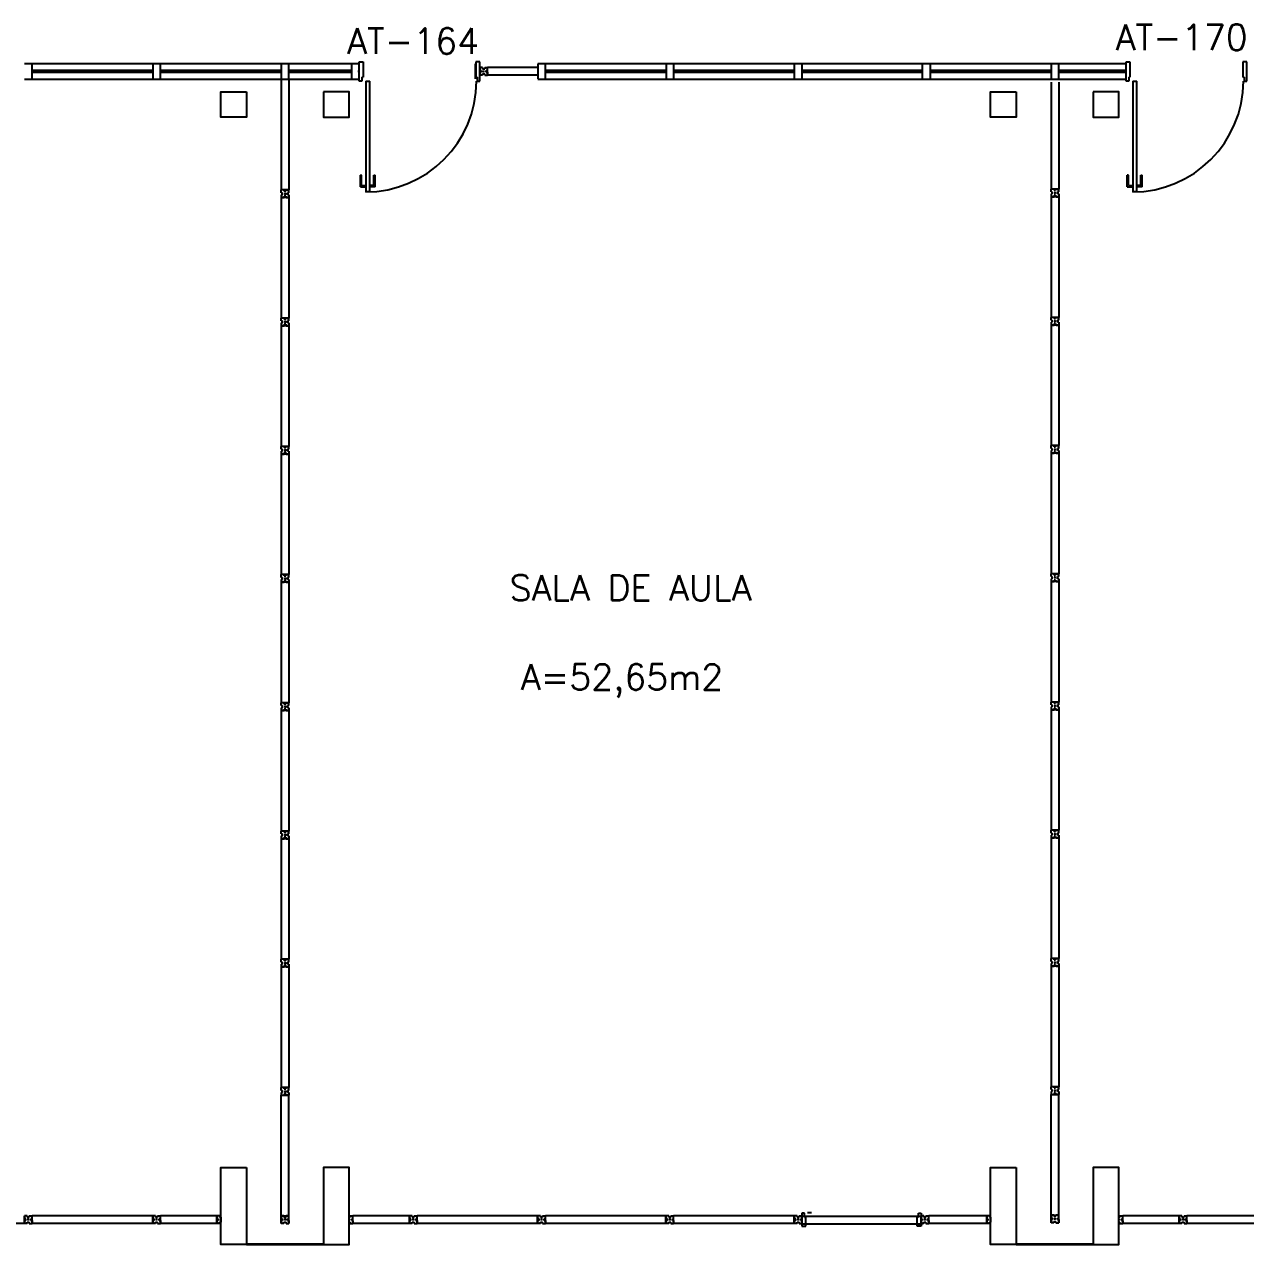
# Model space of a CAD drawing. Extents: x -250 to -5, y 354 to 449.
# Drawn here: x -76.63 to -67.11, y 376.1 to 385.61 of the extents above; entities that cross this region are included whole.
import ezdxf
from ezdxf.enums import TextEntityAlignment as Align

# ---------------------------------------------------------------- set-up
doc = ezdxf.new("R2010")
doc.units = 0
doc.header["$LTSCALE"] = 0.02
doc.header["$MEASUREMENT"] = 0
doc.layers.get('0').update_dxf_attribs({"linetype": 'CONTINUOUS'})
for name, color, linetype in [('DIV', 2, 'CONTINUOUS'), ('ESQ', 2, 'CONTINUOUS'), ('ESTR', 3, 'CONTINUOUS'), ('TEXTO', 2, 'CONTINUOUS'), ('TEXTO-ENDEREÇO', 2, 'CONTINUOUS'), ('ÁREA', 2, 'CONTINUOUS')]:
    doc.layers.add(name, color=color, linetype=linetype)
doc.styles.add('UNB-100', font='simplex.shx', dxfattribs={"height": 0.2})
doc.styles.add('UNB-100-1', font='simplex.shx', dxfattribs={"height": 0.2})

# ---------------------------------------------------------------- blocks, each defined once
blk = doc.blocks.new('PILINT-TTS')
for points in [[(-0.2, 0), (-0.2, -0.2), (0, -0.2), (0, 0)], [(-0.8, 0), (-0.8, -0.2), (-1, -0.2), (-1, 0)], [(-0.8, -8.39), (-0.8, -8.99), (-1, -8.99), (-1, -8.39)]]:
    blk.add_lwpolyline(points, close=True)
blk.add_lwpolyline([(-0.2, -8.99), (0, -8.99), (0, -8.39), (-0.2, -8.39), (-0.2, -8.9904)])
blk = doc.blocks.new('DIVMT-TTS')
for p, q in [((-0.03, 0.03), (-0.03, 0.006)), ((-0.008, 0.03), (-0.03, 0.03)), ((-0.0185, 0.006), (-0.03, 0.006)), ((-0.0185, -0.006), (-0.0185, 0.006)), ((-0.008, 0.03), (-0.008, 0.02)), ((-0.008, 0.02), (0.008, 0.02)), ((-0.0051, 0), (0.0051, 0)), ((0.0051, 0), (-0.0051, 0)), ((-0.0051, 0), (0.0051, 0)), ((0, -0.0051), (0, 0.0051)), ((0, 0.0051), (0, -0.0051)), ((0.008, 0.03), (0.008, 0.02)), ((0.008, 0.03), (0.03, 0.03)), ((0.0205, 0.006), (0.03, 0.006)), ((0.0205, -0.006), (0.0205, 0.006)), ((0.0205, 0.006), (0.0205, -0.006)), ((0.0205, 0.006), (0.03, 0.006)), ((0.97, 0.03), (0.03, 0.03)), ((0.03, 0.006), (0.03, 0.03)), ((0.03, -0.03), (0.03, 0.03)), ((0.03, -0.005), (0.03, 0.005)), ((0.97, -0.03), (0.97, 0.03)), ((0.97, 0.03), (0.97, 0.009)), ((0.97, 0.009), (0.97, 0.027)), ((0.9795, 0.006), (0.97, 0.006)), ((0.97, -0.005), (0.97, 0.005)), ((0.9795, 0.006), (0.9795, -0.006)), ((1.0051, 0), (0.9949, 0)), ((1, 0.0051), (1, -0.0051)), ((-0.0185, -0.006), (-0.03, -0.006)), ((-0.03, -0.03), (-0.03, -0.006)), ((-0.008, -0.03), (-0.03, -0.03)), ((-0.008, -0.03), (-0.008, -0.02)), ((-0.008, -0.02), (0.008, -0.02)), ((0.008, -0.03), (0.008, -0.02)), ((0.008, -0.03), (0.03, -0.03)), ((0.0205, -0.006), (0.03, -0.006)), ((0.0205, -0.006), (0.03, -0.006)), ((0.03, -0.006), (0.03, -0.03)), ((0.97, -0.03), (0.03, -0.03)), ((0.9795, -0.006), (0.97, -0.006)), ((0.97, -0.009), (0.97, -0.027))]:
    blk.add_line(p, q)
blk = doc.blocks.new('DIV-TTS')
for p, q in [((-0.0051, 0), (0.0051, 0)), ((0, -0.0051), (0, 0.0051)), ((0.0205, 0.006), (0.03, 0.006)), ((0.0205, -0.006), (0.0205, 0.006)), ((0.03, 0.03), (0.97, 0.03)), ((0.03, 0.03), (0.03, -0.03)), ((0.03, 0.009), (0.03, 0.027)), ((0.03, 0.005), (0.03, -0.005)), ((0.97, 0.03), (0.97, -0.03)), ((0.9795, 0.006), (0.97, 0.006)), ((0.97, 0.005), (0.97, -0.005)), ((0.9795, -0.006), (0.9795, 0.006)), ((1.0051, 0), (0.9949, 0)), ((0.9949, 0), (1.0051, 0)), ((1, -0.0051), (1, 0.0051)), ((0.0205, -0.006), (0.03, -0.006)), ((0.03, -0.03), (0.03, -0.009)), ((0.03, -0.009), (0.03, -0.027)), ((0.03, -0.03), (0.97, -0.03)), ((0.9795, -0.006), (0.97, -0.006))]:
    blk.add_line(p, q)
blk = doc.blocks.new('PDV1D-TTS')
at = {"layer": 'DIV'}
for p, q in [((0, 0), (-0.0116, 0)), ((0, 0.06), (0, 0.075)), ((0, 0.075), (0.03, 0.075)), ((0, -0.06), (0, 0.06)), ((0.03, 0.075), (0.03, -0.0449)), ((0.91, 0.075), (0.91, -0.0449)), ((0.94, 0.075), (0.91, 0.075)), ((0.94, 0.06), (0.94, 0.075)), ((0.94, -0.06), (0.94, 0.06)), ((0, -0.075), (0, -0.0597)), ((0.0201, -0.075), (0, -0.075)), ((0.0201, -0.0449), (0.03, -0.0449)), ((0.0201, -0.0449), (0.0201, -0.075)), ((0.0517, -0.0755), (0.0517, -0.9397)), ((0.0521, -0.0755), (0.0821, -0.0755)), ((0.0817, -0.0755), (0.0817, -0.9397)), ((0.9199, -0.0449), (0.91, -0.0449)), ((0.9199, -0.0449), (0.9199, -0.075)), ((0.9199, -0.075), (0.94, -0.075)), ((0.94, -0.075), (0.94, -0.0597)), ((0.0817, -0.9397), (0.0517, -0.9397))]:
    blk.add_line(p, q, dxfattribs=at)
at = {"layer": 'DIV', "color": 1}
for p, q in [((0.0092, -0.8997), (0.0092, -0.8097)), ((0.0192, -0.8097), (0.0093, -0.8097)), ((0.0192, -0.8897), (0.0192, -0.8097)), ((0.1138, -0.8097), (0.1237, -0.8097)), ((0.1138, -0.8897), (0.1138, -0.8097)), ((0.1238, -0.8997), (0.1238, -0.8097)), ((0.0092, -0.8997), (0.0492, -0.8997)), ((0.0192, -0.8897), (0.0492, -0.8897)), ((0.1138, -0.8897), (0.0838, -0.8897)), ((0.1238, -0.8997), (0.0838, -0.8997))]:
    blk.add_line(p, q, dxfattribs=at)
blk.add_arc((0.0485, -0.0751), 0.8651, 270, 0, dxfattribs=at)

msp = doc.modelspace()

# ---------------------------------------------------------------- linework, layer by layer
at = {"layer": 'DIV'}
for p, q in [((-73.0767, 385.2754), (-73.0767, 385.2544)), ((-73.0767, 385.2154), (-73.0767, 385.2754)), ((-73.0767, 385.2754), (-73.0767, 385.2514)), ((-73.0547, 385.2754), (-73.0767, 385.2754)), ((-73.0767, 385.2544), (-73.0767, 385.2724)), ((-73.0547, 385.2754), (-73.0547, 385.2654)), ((-73.0387, 385.2754), (-73.0387, 385.2654)), ((-73.0387, 385.2754), (-73.0167, 385.2754)), ((-72.6251, 385.2754), (-73.0167, 385.2754)), ((-73.0167, 385.2514), (-73.0167, 385.2754)), ((-73.0167, 385.2154), (-73.0167, 385.2754)), ((-74.6247, 385.1854), (-74.6247, 384.3215)), ((-74.5647, 385.1854), (-74.5647, 384.3215)), ((-73.0672, 385.2514), (-73.0767, 385.2514)), ((-73.0652, 385.2514), (-73.0767, 385.2514)), ((-73.0767, 385.2404), (-73.0767, 385.2504)), ((-73.0672, 385.2394), (-73.0767, 385.2394)), ((-73.0652, 385.2394), (-73.0767, 385.2394)), ((-73.0767, 385.2154), (-73.0767, 385.2394)), ((-73.0767, 385.2364), (-73.0767, 385.2184)), ((-73.0547, 385.2154), (-73.0767, 385.2154)), ((-73.0672, 385.2514), (-73.0672, 385.2394)), ((-73.0652, 385.2394), (-73.0652, 385.2514)), ((-73.0547, 385.2654), (-73.0387, 385.2654)), ((-73.0547, 385.2154), (-73.0547, 385.2254)), ((-73.0547, 385.2254), (-73.0387, 385.2254)), ((-73.0416, 385.2454), (-73.0518, 385.2454)), ((-73.0518, 385.2454), (-73.0416, 385.2454)), ((-73.0416, 385.2454), (-73.0518, 385.2454)), ((-73.0518, 385.2454), (-73.0416, 385.2454)), ((-73.0467, 385.2505), (-73.0467, 385.2403)), ((-73.0467, 385.2403), (-73.0467, 385.2505)), ((-73.0467, 385.2505), (-73.0467, 385.2403)), ((-73.0387, 385.2154), (-73.0387, 385.2254)), ((-73.0387, 385.2154), (-73.0167, 385.2154)), ((-73.0262, 385.2514), (-73.0167, 385.2514)), ((-73.0262, 385.2394), (-73.0262, 385.2514)), ((-73.0262, 385.2514), (-73.0262, 385.2394)), ((-73.0262, 385.2514), (-73.0167, 385.2514)), ((-73.0262, 385.2394), (-73.0167, 385.2394)), ((-73.0262, 385.2394), (-73.0167, 385.2394)), ((-73.0167, 385.2404), (-73.0167, 385.2504)), ((-73.0167, 385.2394), (-73.0167, 385.2154)), ((-72.6251, 385.2154), (-73.0167, 385.2154)), ((-68.6247, 385.1612), (-68.6247, 384.3275)), ((-68.5647, 385.1612), (-68.5647, 384.3275)), ((-74.6007, 384.3215), (-74.6247, 384.3215)), ((-74.6247, 384.2995), (-74.6247, 384.3215)), ((-74.5647, 384.3215), (-74.6247, 384.3215)), ((-74.6007, 384.312), (-74.6007, 384.3215)), ((-74.6007, 384.312), (-74.6007, 384.3215)), ((-74.5897, 384.3215), (-74.5997, 384.3215)), ((-74.5887, 384.3215), (-74.5647, 384.3215)), ((-74.5887, 384.312), (-74.5887, 384.3215)), ((-74.5887, 384.312), (-74.5887, 384.3215)), ((-74.5647, 384.2995), (-74.5647, 384.3215)), ((-68.6007, 384.3275), (-68.6247, 384.3275)), ((-68.6247, 384.3055), (-68.6247, 384.3275)), ((-68.5647, 384.3275), (-68.6247, 384.3275)), ((-68.6007, 384.318), (-68.6007, 384.3275)), ((-68.6007, 384.318), (-68.6007, 384.3275)), ((-68.5887, 384.318), (-68.6007, 384.318)), ((-68.6007, 384.318), (-68.5887, 384.318)), ((-68.5897, 384.3275), (-68.5997, 384.3275)), ((-68.5887, 384.3275), (-68.5647, 384.3275)), ((-68.5887, 384.318), (-68.5887, 384.3275)), ((-68.5887, 384.318), (-68.5887, 384.3275)), ((-68.5647, 384.3055), (-68.5647, 384.3275)), ((-74.6247, 384.2995), (-74.6147, 384.2995)), ((-74.6247, 384.2835), (-74.6147, 384.2835)), ((-74.6247, 384.2835), (-74.6247, 384.2615)), ((-74.6247, 384.2615), (-74.6007, 384.2615)), ((-74.6147, 384.2835), (-74.6147, 384.2995)), ((-74.5887, 384.312), (-74.6007, 384.312)), ((-74.6007, 384.312), (-74.5887, 384.312)), ((-74.6007, 384.273), (-74.6007, 384.2615)), ((-74.5887, 384.273), (-74.6007, 384.273)), ((-74.5896, 384.2915), (-74.5998, 384.2915)), ((-74.5998, 384.2915), (-74.5896, 384.2915)), ((-74.5947, 384.2864), (-74.5947, 384.2966)), ((-74.5947, 384.2966), (-74.5947, 384.2864)), ((-74.5947, 384.2864), (-74.5947, 384.2966)), ((-74.5887, 384.273), (-74.5887, 384.2615)), ((-74.5647, 384.2615), (-74.5887, 384.2615)), ((-74.5647, 384.2995), (-74.5747, 384.2995)), ((-74.5747, 384.2835), (-74.5747, 384.2995)), ((-74.5647, 384.2835), (-74.5747, 384.2835)), ((-74.5647, 384.2835), (-74.5647, 384.2615)), ((-68.6247, 384.3055), (-68.6147, 384.3055)), ((-68.6247, 384.2895), (-68.6147, 384.2895)), ((-68.6247, 384.2895), (-68.6247, 384.2675)), ((-68.6247, 384.2675), (-68.6007, 384.2675)), ((-68.6147, 384.2895), (-68.6147, 384.3055)), ((-68.6007, 384.279), (-68.6007, 384.2675)), ((-68.5887, 384.279), (-68.6007, 384.279)), ((-68.5896, 384.2975), (-68.5998, 384.2975)), ((-68.5998, 384.2975), (-68.5896, 384.2975)), ((-68.5947, 384.2924), (-68.5947, 384.3026)), ((-68.5947, 384.3026), (-68.5947, 384.2924)), ((-68.5947, 384.2924), (-68.5947, 384.3026)), ((-68.5887, 384.279), (-68.5887, 384.2675)), ((-68.5647, 384.2675), (-68.5887, 384.2675)), ((-68.5647, 384.3055), (-68.5747, 384.3055)), ((-68.5747, 384.2895), (-68.5747, 384.3055)), ((-68.5647, 384.2895), (-68.5747, 384.2895)), ((-68.5647, 384.2895), (-68.5647, 384.2675)), ((-74.6007, 379.3215), (-74.6247, 379.3215)), ((-74.6247, 379.2995), (-74.6247, 379.3215)), ((-74.5647, 379.3215), (-74.6247, 379.3215)), ((-74.6247, 379.2995), (-74.6147, 379.2995)), ((-74.6247, 379.2835), (-74.6147, 379.2835)), ((-74.6247, 379.2835), (-74.6247, 379.2615)), ((-74.6147, 379.2835), (-74.6147, 379.2995)), ((-74.6007, 379.312), (-74.6007, 379.3215)), ((-74.6007, 379.312), (-74.6007, 379.3215)), ((-74.5887, 379.312), (-74.6007, 379.312)), ((-74.6007, 379.312), (-74.5887, 379.312)), ((-74.6007, 379.273), (-74.6007, 379.2615)), ((-74.5887, 379.273), (-74.6007, 379.273)), ((-74.5896, 379.2915), (-74.5998, 379.2915)), ((-74.5998, 379.2915), (-74.5896, 379.2915)), ((-74.5897, 379.3215), (-74.5997, 379.3215)), ((-74.5947, 379.2864), (-74.5947, 379.2966)), ((-74.5947, 379.2966), (-74.5947, 379.2864)), ((-74.5947, 379.2864), (-74.5947, 379.2966)), ((-74.5887, 379.3215), (-74.5647, 379.3215)), ((-74.5887, 379.312), (-74.5887, 379.3215)), ((-74.5887, 379.312), (-74.5887, 379.3215)), ((-74.5887, 379.273), (-74.5887, 379.2615)), ((-74.5647, 379.2995), (-74.5747, 379.2995)), ((-74.5747, 379.2835), (-74.5747, 379.2995)), ((-74.5647, 379.2835), (-74.5747, 379.2835)), ((-74.5647, 379.2995), (-74.5647, 379.3215)), ((-74.5647, 379.2835), (-74.5647, 379.2615)), ((-68.6007, 379.3275), (-68.6247, 379.3275)), ((-68.6247, 379.3055), (-68.6247, 379.3275)), ((-68.5647, 379.3275), (-68.6247, 379.3275)), ((-68.6247, 379.3055), (-68.6147, 379.3055)), ((-68.6247, 379.2895), (-68.6147, 379.2895)), ((-68.6247, 379.2895), (-68.6247, 379.2675)), ((-68.6147, 379.2895), (-68.6147, 379.3055)), ((-68.6007, 379.318), (-68.6007, 379.3275)), ((-68.6007, 379.318), (-68.6007, 379.3275)), ((-68.5887, 379.318), (-68.6007, 379.318)), ((-68.6007, 379.318), (-68.5887, 379.318)), ((-68.6007, 379.279), (-68.6007, 379.2675)), ((-68.5887, 379.279), (-68.6007, 379.279)), ((-68.5896, 379.2975), (-68.5998, 379.2975)), ((-68.5998, 379.2975), (-68.5896, 379.2975)), ((-68.5897, 379.3275), (-68.5997, 379.3275)), ((-68.5947, 379.2924), (-68.5947, 379.3026)), ((-68.5947, 379.3026), (-68.5947, 379.2924)), ((-68.5947, 379.2924), (-68.5947, 379.3026)), ((-68.5887, 379.3275), (-68.5647, 379.3275)), ((-68.5887, 379.318), (-68.5887, 379.3275)), ((-68.5887, 379.318), (-68.5887, 379.3275)), ((-68.5887, 379.279), (-68.5887, 379.2675)), ((-68.5647, 379.3055), (-68.5747, 379.3055)), ((-68.5747, 379.2895), (-68.5747, 379.3055)), ((-68.5647, 379.2895), (-68.5747, 379.2895)), ((-68.5647, 379.3055), (-68.5647, 379.3275)), ((-68.5647, 379.2895), (-68.5647, 379.2675)), ((-74.6247, 379.2615), (-74.6007, 379.2615)), ((-74.5647, 379.2615), (-74.5887, 379.2615)), ((-68.6247, 379.2675), (-68.6007, 379.2675)), ((-68.5647, 379.2675), (-68.5887, 379.2675)), ((-76.6258, 376.2615), (-76.6258, 376.3215)), ((-76.6258, 376.3215), (-76.6258, 376.3005)), ((-76.6258, 376.3215), (-76.6258, 376.2975)), ((-76.6038, 376.3215), (-76.6258, 376.3215)), ((-76.6038, 376.3215), (-76.6038, 376.3115)), ((-76.5878, 376.3215), (-76.5878, 376.3115)), ((-76.5878, 376.3215), (-76.5658, 376.3215)), ((-75.6258, 376.3215), (-76.5658, 376.3215)), ((-76.5658, 376.2975), (-76.5658, 376.3215)), ((-76.5658, 376.2615), (-76.5658, 376.3215)), ((-75.6258, 376.3215), (-75.6258, 376.2975)), ((-75.6038, 376.3215), (-75.6258, 376.3215)), ((-75.6258, 376.2615), (-75.6258, 376.3215)), ((-75.6258, 376.3215), (-75.6258, 376.3005)), ((-75.6038, 376.3215), (-75.6038, 376.3115)), ((-75.5878, 376.3215), (-75.5878, 376.3115)), ((-75.5878, 376.3215), (-75.5658, 376.3215)), ((-75.5658, 376.2975), (-75.5658, 376.3215)), ((-75.5658, 376.2615), (-75.5658, 376.3215)), ((-75.1261, 376.3215), (-75.5658, 376.3215)), ((-75.1261, 376.3215), (-75.1261, 376.3005)), ((-75.1261, 376.2615), (-75.1261, 376.3215)), ((-74.6247, 376.2615), (-74.6247, 376.3215)), ((-74.6247, 376.3215), (-74.6247, 376.3005)), ((-74.6247, 376.3215), (-74.6247, 376.2975)), ((-74.6027, 376.3215), (-74.6247, 376.3215)), ((-74.6027, 376.3215), (-74.6027, 376.3115)), ((-74.5867, 376.3215), (-74.5867, 376.3115)), ((-74.5867, 376.3215), (-74.5647, 376.3215)), ((-74.5647, 376.2975), (-74.5647, 376.3215)), ((-74.5647, 376.2615), (-74.5647, 376.3215)), ((-74.0877, 376.3215), (-74.0877, 376.3115)), ((-74.0877, 376.3215), (-74.0657, 376.3215)), ((-73.6258, 376.3215), (-74.0657, 376.3215)), ((-74.0657, 376.2615), (-74.0657, 376.3215)), ((-74.0657, 376.2615), (-74.0657, 376.3215)), ((-73.6258, 376.3215), (-73.6258, 376.3005)), ((-73.6258, 376.2615), (-73.6258, 376.3215)), ((-73.6258, 376.3215), (-73.6258, 376.2975)), ((-73.6038, 376.3215), (-73.6258, 376.3215)), ((-73.6038, 376.3215), (-73.6038, 376.3115)), ((-73.5878, 376.3215), (-73.5878, 376.3115)), ((-73.5878, 376.3215), (-73.5658, 376.3215)), ((-72.6258, 376.3215), (-73.5658, 376.3215)), ((-73.5658, 376.2975), (-73.5658, 376.3215)), ((-73.5658, 376.2615), (-73.5658, 376.3215)), ((-72.6258, 376.2615), (-72.6258, 376.3215)), ((-72.6258, 376.3215), (-72.6258, 376.3005)), ((-72.6258, 376.3215), (-72.6258, 376.2975)), ((-72.6038, 376.3215), (-72.6258, 376.3215)), ((-72.6038, 376.3215), (-72.6038, 376.3115)), ((-72.5878, 376.3215), (-72.5878, 376.3115)), ((-72.5878, 376.3215), (-72.5658, 376.3215)), ((-71.6258, 376.3215), (-72.5658, 376.3215)), ((-72.5658, 376.2975), (-72.5658, 376.3215)), ((-72.5658, 376.2615), (-72.5658, 376.3215)), ((-71.6258, 376.2615), (-71.6258, 376.3215)), ((-71.6258, 376.3215), (-71.6258, 376.3005)), ((-71.6258, 376.3215), (-71.6258, 376.2975)), ((-71.6038, 376.3215), (-71.6258, 376.3215)), ((-71.6038, 376.3215), (-71.6038, 376.3115)), ((-71.5878, 376.3215), (-71.5878, 376.3115)), ((-71.5878, 376.3215), (-71.5658, 376.3215)), ((-70.6258, 376.3215), (-71.5658, 376.3215)), ((-71.5658, 376.2975), (-71.5658, 376.3215)), ((-71.5658, 376.2615), (-71.5658, 376.3215)), ((-70.6258, 376.2615), (-70.6258, 376.3215)), ((-70.6258, 376.3215), (-70.6258, 376.3005)), ((-70.6258, 376.3215), (-70.6258, 376.2975)), ((-70.6038, 376.3215), (-70.6258, 376.3215)), ((-70.6038, 376.3215), (-70.6038, 376.3115)), ((-70.5878, 376.3215), (-70.5878, 376.3115)), ((-70.5878, 376.3215), (-70.5658, 376.3215)), ((-70.5457, 376.3415), (-70.5668, 376.3415)), ((-70.5658, 376.3415), (-70.5658, 376.3262)), ((-70.5658, 376.3265), (-70.5658, 376.2565)), ((-70.5658, 376.2975), (-70.5658, 376.3215)), ((-70.5658, 376.2615), (-70.5658, 376.3215)), ((-70.5457, 376.3114), (-70.5457, 376.3415)), ((-70.5217, 376.3459), (-70.4917, 376.3459)), ((-69.6573, 376.3415), (-69.6372, 376.3415)), ((-69.6573, 376.3114), (-69.6573, 376.3415)), ((-69.6372, 376.3415), (-69.6372, 376.3262)), ((-69.6372, 376.3265), (-69.6372, 376.2565)), ((-69.6372, 376.3215), (-69.6372, 376.2975)), ((-69.6152, 376.3215), (-69.6372, 376.3215)), ((-69.6372, 376.2615), (-69.6372, 376.3215)), ((-69.6372, 376.3215), (-69.6372, 376.3005)), ((-69.6152, 376.3215), (-69.6152, 376.3115)), ((-69.5992, 376.3215), (-69.5992, 376.3115)), ((-69.5992, 376.3215), (-69.5772, 376.3215)), ((-69.5772, 376.2975), (-69.5772, 376.3215)), ((-69.5772, 376.2615), (-69.5772, 376.3215)), ((-69.1261, 376.3215), (-69.5772, 376.3215)), ((-69.1261, 376.3215), (-69.1261, 376.3005)), ((-69.1261, 376.2615), (-69.1261, 376.3215)), ((-68.6247, 376.2675), (-68.6247, 376.3275)), ((-68.6247, 376.3275), (-68.6247, 376.3065)), ((-68.6247, 376.3275), (-68.6247, 376.3035)), ((-68.6027, 376.3275), (-68.6247, 376.3275)), ((-68.6247, 376.3065), (-68.6247, 376.3245)), ((-68.6027, 376.3275), (-68.6027, 376.3175)), ((-68.5867, 376.3275), (-68.5867, 376.3175)), ((-68.5867, 376.3275), (-68.5647, 376.3275)), ((-68.5647, 376.3035), (-68.5647, 376.3275)), ((-68.5647, 376.2675), (-68.5647, 376.3275)), ((-68.0877, 376.3215), (-68.0877, 376.3115)), ((-68.0877, 376.3215), (-68.0657, 376.3215)), ((-67.6258, 376.3215), (-68.0657, 376.3215)), ((-68.0657, 376.2615), (-68.0657, 376.3215)), ((-68.0657, 376.2615), (-68.0657, 376.3215)), ((-67.6258, 376.3215), (-67.6258, 376.3005)), ((-67.6258, 376.2615), (-67.6258, 376.3215)), ((-67.6258, 376.3215), (-67.6258, 376.2975)), ((-67.6038, 376.3215), (-67.6258, 376.3215)), ((-67.6038, 376.3215), (-67.6038, 376.3115)), ((-67.5878, 376.3215), (-67.5878, 376.3115)), ((-67.5878, 376.3215), (-67.5658, 376.3215)), ((-66.6258, 376.3215), (-67.5658, 376.3215)), ((-67.5658, 376.2975), (-67.5658, 376.3215)), ((-67.5658, 376.2615), (-67.5658, 376.3215)), ((-76.6258, 376.2615), (-77.5658, 376.2612)), ((-76.6258, 376.3005), (-76.6258, 376.3185)), ((-76.6163, 376.2975), (-76.6258, 376.2975)), ((-76.6143, 376.2975), (-76.6258, 376.2975)), ((-76.6258, 376.2865), (-76.6258, 376.2965)), ((-76.6163, 376.2855), (-76.6258, 376.2855)), ((-76.6143, 376.2855), (-76.6258, 376.2855)), ((-76.6258, 376.2615), (-76.6258, 376.2855)), ((-76.6258, 376.2825), (-76.6258, 376.2645)), ((-76.6038, 376.2615), (-76.6258, 376.2615)), ((-76.6163, 376.2975), (-76.6163, 376.2855)), ((-76.6143, 376.2855), (-76.6143, 376.2975)), ((-76.6038, 376.3115), (-76.5878, 376.3115)), ((-76.6038, 376.2615), (-76.6038, 376.2715)), ((-76.6038, 376.2715), (-76.5878, 376.2715)), ((-76.5907, 376.2915), (-76.6009, 376.2915)), ((-76.6009, 376.2915), (-76.5907, 376.2915)), ((-76.5907, 376.2915), (-76.6009, 376.2915)), ((-76.6009, 376.2915), (-76.5907, 376.2915)), ((-76.5958, 376.2966), (-76.5958, 376.2864)), ((-76.5958, 376.2864), (-76.5958, 376.2966)), ((-76.5958, 376.2966), (-76.5958, 376.2864)), ((-76.5878, 376.2615), (-76.5878, 376.2715)), ((-76.5878, 376.2615), (-76.5658, 376.2615)), ((-76.5753, 376.2975), (-76.5658, 376.2975)), ((-76.5753, 376.2855), (-76.5753, 376.2975)), ((-76.5753, 376.2975), (-76.5753, 376.2855)), ((-76.5753, 376.2975), (-76.5658, 376.2975)), ((-76.5753, 376.2855), (-76.5658, 376.2855)), ((-76.5753, 376.2855), (-76.5658, 376.2855)), ((-76.5658, 376.2865), (-76.5658, 376.2965)), ((-76.5658, 376.2855), (-76.5658, 376.2615)), ((-75.6258, 376.2615), (-76.5658, 376.2615)), ((-75.6258, 376.3005), (-75.6258, 376.3185)), ((-75.6143, 376.2975), (-75.6258, 376.2975)), ((-75.6163, 376.2975), (-75.6258, 376.2975)), ((-75.6258, 376.2865), (-75.6258, 376.2965)), ((-75.6143, 376.2855), (-75.6258, 376.2855)), ((-75.6258, 376.2615), (-75.6258, 376.2855)), ((-75.6163, 376.2855), (-75.6258, 376.2855)), ((-75.6258, 376.2825), (-75.6258, 376.2645)), ((-75.6038, 376.2615), (-75.6258, 376.2615)), ((-75.6163, 376.2975), (-75.6163, 376.2855)), ((-75.6143, 376.2855), (-75.6143, 376.2975)), ((-75.6038, 376.3115), (-75.5878, 376.3115)), ((-75.6038, 376.2615), (-75.6038, 376.2715)), ((-75.6038, 376.2715), (-75.5878, 376.2715)), ((-75.6009, 376.2915), (-75.5907, 376.2915)), ((-75.5907, 376.2915), (-75.6009, 376.2915)), ((-75.6009, 376.2915), (-75.5907, 376.2915)), ((-75.5907, 376.2915), (-75.6009, 376.2915)), ((-75.5958, 376.2864), (-75.5958, 376.2966)), ((-75.5958, 376.2966), (-75.5958, 376.2864)), ((-75.5958, 376.2966), (-75.5958, 376.2864)), ((-75.5878, 376.2615), (-75.5878, 376.2715)), ((-75.5878, 376.2615), (-75.5658, 376.2615)), ((-75.5753, 376.2975), (-75.5658, 376.2975)), ((-75.5753, 376.2855), (-75.5753, 376.2975)), ((-75.5753, 376.2975), (-75.5753, 376.2855)), ((-75.5753, 376.2975), (-75.5658, 376.2975)), ((-75.5753, 376.2855), (-75.5658, 376.2855)), ((-75.5753, 376.2855), (-75.5658, 376.2855)), ((-75.5658, 376.2865), (-75.5658, 376.2965)), ((-75.5658, 376.2855), (-75.5658, 376.2615)), ((-75.1261, 376.2615), (-75.5658, 376.2615)), ((-75.1041, 376.3204), (-75.1261, 376.3204)), ((-75.1261, 376.3204), (-75.1261, 376.2604)), ((-75.1261, 376.3005), (-75.1261, 376.3185)), ((-75.1261, 376.2994), (-75.1261, 376.3174)), ((-75.1166, 376.2975), (-75.1261, 376.2975)), ((-75.1261, 376.2865), (-75.1261, 376.2965)), ((-75.1166, 376.2964), (-75.1261, 376.2964)), ((-75.1261, 376.2954), (-75.1261, 376.2854)), ((-75.1166, 376.2855), (-75.1261, 376.2855)), ((-75.1166, 376.2844), (-75.1261, 376.2844)), ((-75.1261, 376.2825), (-75.1261, 376.2645)), ((-75.1261, 376.2814), (-75.1261, 376.2634)), ((-75.1041, 376.2604), (-75.1261, 376.2604)), ((-75.1186, 376.2964), (-75.1231, 376.2964)), ((-75.1186, 376.2844), (-75.1231, 376.2844)), ((-75.1166, 376.2975), (-75.1166, 376.2855)), ((-75.1166, 376.2844), (-75.1166, 376.2964)), ((-75.1166, 376.2944), (-75.1166, 376.2864)), ((-75.1041, 376.3204), (-75.1041, 376.3104)), ((-75.0961, 376.3104), (-75.1041, 376.3104)), ((-75.1041, 376.2604), (-75.1041, 376.2704)), ((-75.1041, 376.2704), (-75.0961, 376.2704)), ((-75.091, 376.2915), (-75.1012, 376.2915)), ((-75.091, 376.2904), (-75.1012, 376.2904)), ((-75.0961, 376.3104), (-75.0961, 376.2895)), ((-75.0961, 376.2966), (-75.0961, 376.2864)), ((-75.0961, 376.2955), (-75.0961, 376.2853)), ((-75.0961, 376.2895), (-75.0961, 376.2704)), ((-74.6247, 376.3005), (-74.6247, 376.3185)), ((-74.6152, 376.2975), (-74.6247, 376.2975)), ((-74.6132, 376.2975), (-74.6247, 376.2975)), ((-74.6247, 376.2865), (-74.6247, 376.2965)), ((-74.6152, 376.2855), (-74.6247, 376.2855)), ((-74.6132, 376.2855), (-74.6247, 376.2855)), ((-74.6247, 376.2615), (-74.6247, 376.2855)), ((-74.6247, 376.2825), (-74.6247, 376.2645)), ((-74.6027, 376.2615), (-74.6247, 376.2615)), ((-74.6152, 376.2975), (-74.6152, 376.2855)), ((-74.6132, 376.2855), (-74.6132, 376.2975)), ((-74.6027, 376.3115), (-74.5867, 376.3115)), ((-74.6027, 376.2615), (-74.6027, 376.2715)), ((-74.6027, 376.2715), (-74.5867, 376.2715)), ((-74.5896, 376.2915), (-74.5998, 376.2915)), ((-74.5998, 376.2915), (-74.5896, 376.2915)), ((-74.5896, 376.2915), (-74.5998, 376.2915)), ((-74.5998, 376.2915), (-74.5896, 376.2915)), ((-74.5947, 376.2966), (-74.5947, 376.2864)), ((-74.5947, 376.2864), (-74.5947, 376.2966)), ((-74.5947, 376.2966), (-74.5947, 376.2864)), ((-74.5867, 376.2615), (-74.5867, 376.2715)), ((-74.5867, 376.2615), (-74.5647, 376.2615)), ((-74.5742, 376.2975), (-74.5647, 376.2975)), ((-74.5742, 376.2855), (-74.5742, 376.2975)), ((-74.5742, 376.2975), (-74.5742, 376.2855)), ((-74.5742, 376.2975), (-74.5647, 376.2975)), ((-74.5742, 376.2855), (-74.5647, 376.2855)), ((-74.5742, 376.2855), (-74.5647, 376.2855)), ((-74.5647, 376.2865), (-74.5647, 376.2965)), ((-74.5647, 376.2855), (-74.5647, 376.2615)), ((-74.0906, 376.2915), (-74.1008, 376.2915)), ((-74.1008, 376.2915), (-74.0906, 376.2915)), ((-74.1008, 376.2915), (-74.0906, 376.2915)), ((-74.0957, 376.2923), (-74.0957, 376.3115)), ((-74.0877, 376.3115), (-74.0957, 376.3115)), ((-74.0957, 376.2966), (-74.0957, 376.2864)), ((-74.0957, 376.2864), (-74.0957, 376.2966)), ((-74.0957, 376.2715), (-74.0957, 376.2923)), ((-74.0957, 376.2715), (-74.0877, 376.2715)), ((-74.0877, 376.2615), (-74.0877, 376.2715)), ((-74.0877, 376.2615), (-74.0657, 376.2615)), ((-74.0752, 376.2975), (-74.0752, 376.2855)), ((-74.0752, 376.2975), (-74.0657, 376.2975)), ((-74.0752, 376.2975), (-74.0752, 376.2855)), ((-74.0752, 376.2975), (-74.0657, 376.2975)), ((-74.0752, 376.2875), (-74.0752, 376.2955)), ((-74.0752, 376.2855), (-74.0657, 376.2855)), ((-74.0752, 376.2855), (-74.0657, 376.2855)), ((-74.0732, 376.2975), (-74.0687, 376.2975)), ((-74.0732, 376.2855), (-74.0687, 376.2855)), ((-74.0657, 376.3005), (-74.0657, 376.3185)), ((-74.0657, 376.2865), (-74.0657, 376.2965)), ((-74.0657, 376.2865), (-74.0657, 376.2965)), ((-74.0657, 376.2825), (-74.0657, 376.2645)), ((-73.6258, 376.2615), (-74.0657, 376.2615)), ((-73.6258, 376.3005), (-73.6258, 376.3185)), ((-73.6163, 376.2975), (-73.6258, 376.2975)), ((-73.6143, 376.2975), (-73.6258, 376.2975)), ((-73.6258, 376.2865), (-73.6258, 376.2965)), ((-73.6163, 376.2855), (-73.6258, 376.2855)), ((-73.6143, 376.2855), (-73.6258, 376.2855)), ((-73.6258, 376.2615), (-73.6258, 376.2855)), ((-73.6258, 376.2825), (-73.6258, 376.2645)), ((-73.6038, 376.2615), (-73.6258, 376.2615)), ((-73.6163, 376.2975), (-73.6163, 376.2855)), ((-73.6143, 376.2855), (-73.6143, 376.2975)), ((-73.6038, 376.3115), (-73.5878, 376.3115)), ((-73.6038, 376.2615), (-73.6038, 376.2715)), ((-73.6038, 376.2715), (-73.5878, 376.2715)), ((-73.5907, 376.2915), (-73.6009, 376.2915)), ((-73.6009, 376.2915), (-73.5907, 376.2915)), ((-73.5907, 376.2915), (-73.6009, 376.2915)), ((-73.6009, 376.2915), (-73.5907, 376.2915)), ((-73.5958, 376.2966), (-73.5958, 376.2864)), ((-73.5958, 376.2864), (-73.5958, 376.2966)), ((-73.5958, 376.2966), (-73.5958, 376.2864)), ((-73.5878, 376.2615), (-73.5878, 376.2715)), ((-73.5878, 376.2615), (-73.5658, 376.2615)), ((-73.5753, 376.2975), (-73.5658, 376.2975)), ((-73.5753, 376.2855), (-73.5753, 376.2975)), ((-73.5753, 376.2975), (-73.5753, 376.2855)), ((-73.5753, 376.2975), (-73.5658, 376.2975)), ((-73.5753, 376.2855), (-73.5658, 376.2855)), ((-73.5753, 376.2855), (-73.5658, 376.2855)), ((-73.5658, 376.2865), (-73.5658, 376.2965)), ((-73.5658, 376.2855), (-73.5658, 376.2615)), ((-72.6258, 376.2615), (-73.5658, 376.2615)), ((-72.6258, 376.3005), (-72.6258, 376.3185)), ((-72.6163, 376.2975), (-72.6258, 376.2975)), ((-72.6143, 376.2975), (-72.6258, 376.2975)), ((-72.6258, 376.2865), (-72.6258, 376.2965)), ((-72.6163, 376.2855), (-72.6258, 376.2855)), ((-72.6143, 376.2855), (-72.6258, 376.2855)), ((-72.6258, 376.2615), (-72.6258, 376.2855)), ((-72.6258, 376.2825), (-72.6258, 376.2645)), ((-72.6038, 376.2615), (-72.6258, 376.2615)), ((-72.6163, 376.2975), (-72.6163, 376.2855)), ((-72.6143, 376.2855), (-72.6143, 376.2975)), ((-72.6038, 376.3115), (-72.5878, 376.3115)), ((-72.6038, 376.2615), (-72.6038, 376.2715)), ((-72.6038, 376.2715), (-72.5878, 376.2715)), ((-72.5907, 376.2915), (-72.6009, 376.2915)), ((-72.6009, 376.2915), (-72.5907, 376.2915)), ((-72.5907, 376.2915), (-72.6009, 376.2915)), ((-72.6009, 376.2915), (-72.5907, 376.2915)), ((-72.5958, 376.2966), (-72.5958, 376.2864)), ((-72.5958, 376.2864), (-72.5958, 376.2966)), ((-72.5958, 376.2966), (-72.5958, 376.2864)), ((-72.5878, 376.2615), (-72.5878, 376.2715)), ((-72.5878, 376.2615), (-72.5658, 376.2615)), ((-72.5753, 376.2975), (-72.5658, 376.2975)), ((-72.5753, 376.2855), (-72.5753, 376.2975)), ((-72.5753, 376.2975), (-72.5753, 376.2855)), ((-72.5753, 376.2975), (-72.5658, 376.2975)), ((-72.5753, 376.2855), (-72.5658, 376.2855)), ((-72.5753, 376.2855), (-72.5658, 376.2855)), ((-72.5658, 376.2865), (-72.5658, 376.2965)), ((-72.5658, 376.2855), (-72.5658, 376.2615)), ((-71.6258, 376.2615), (-72.5658, 376.2615)), ((-71.6258, 376.3005), (-71.6258, 376.3185)), ((-71.6163, 376.2975), (-71.6258, 376.2975)), ((-71.6143, 376.2975), (-71.6258, 376.2975)), ((-71.6258, 376.2865), (-71.6258, 376.2965)), ((-71.6163, 376.2855), (-71.6258, 376.2855)), ((-71.6143, 376.2855), (-71.6258, 376.2855)), ((-71.6258, 376.2615), (-71.6258, 376.2855)), ((-71.6258, 376.2825), (-71.6258, 376.2645)), ((-71.6038, 376.2615), (-71.6258, 376.2615)), ((-71.6163, 376.2975), (-71.6163, 376.2855)), ((-71.6143, 376.2855), (-71.6143, 376.2975)), ((-71.6038, 376.3115), (-71.5878, 376.3115)), ((-71.6038, 376.2615), (-71.6038, 376.2715)), ((-71.6038, 376.2715), (-71.5878, 376.2715)), ((-71.5907, 376.2915), (-71.6009, 376.2915)), ((-71.6009, 376.2915), (-71.5907, 376.2915)), ((-71.5907, 376.2915), (-71.6009, 376.2915)), ((-71.6009, 376.2915), (-71.5907, 376.2915)), ((-71.5958, 376.2966), (-71.5958, 376.2864)), ((-71.5958, 376.2864), (-71.5958, 376.2966)), ((-71.5958, 376.2966), (-71.5958, 376.2864)), ((-71.5878, 376.2615), (-71.5878, 376.2715)), ((-71.5878, 376.2615), (-71.5658, 376.2615)), ((-71.5753, 376.2975), (-71.5658, 376.2975)), ((-71.5753, 376.2855), (-71.5753, 376.2975)), ((-71.5753, 376.2975), (-71.5753, 376.2855)), ((-71.5753, 376.2975), (-71.5658, 376.2975)), ((-71.5753, 376.2855), (-71.5658, 376.2855)), ((-71.5753, 376.2855), (-71.5658, 376.2855)), ((-71.5658, 376.2865), (-71.5658, 376.2965)), ((-71.5658, 376.2855), (-71.5658, 376.2615)), ((-70.6258, 376.2615), (-71.5658, 376.2615)), ((-70.6258, 376.3005), (-70.6258, 376.3185)), ((-70.6163, 376.2975), (-70.6258, 376.2975)), ((-70.6143, 376.2975), (-70.6258, 376.2975)), ((-70.6258, 376.2865), (-70.6258, 376.2965)), ((-70.6163, 376.2855), (-70.6258, 376.2855)), ((-70.6143, 376.2855), (-70.6258, 376.2855)), ((-70.6258, 376.2615), (-70.6258, 376.2855)), ((-70.6258, 376.2825), (-70.6258, 376.2645)), ((-70.6038, 376.2615), (-70.6258, 376.2615)), ((-70.6163, 376.2975), (-70.6163, 376.2855)), ((-70.6143, 376.2855), (-70.6143, 376.2975)), ((-70.6038, 376.3115), (-70.5878, 376.3115)), ((-70.6038, 376.2615), (-70.6038, 376.2715)), ((-70.6038, 376.2715), (-70.5878, 376.2715)), ((-70.5907, 376.2915), (-70.6009, 376.2915)), ((-70.6009, 376.2915), (-70.5907, 376.2915)), ((-70.5907, 376.2915), (-70.6009, 376.2915)), ((-70.6009, 376.2915), (-70.5907, 376.2915)), ((-70.5958, 376.2966), (-70.5958, 376.2864)), ((-70.5958, 376.2864), (-70.5958, 376.2966)), ((-70.5958, 376.2966), (-70.5958, 376.2864)), ((-70.5878, 376.2615), (-70.5878, 376.2715)), ((-70.5878, 376.2615), (-70.5658, 376.2615)), ((-70.5753, 376.2975), (-70.5658, 376.2975)), ((-70.5753, 376.2855), (-70.5753, 376.2975)), ((-70.5753, 376.2975), (-70.5753, 376.2855)), ((-70.5753, 376.2975), (-70.5658, 376.2975)), ((-70.5753, 376.2855), (-70.5658, 376.2855)), ((-70.5753, 376.2855), (-70.5658, 376.2855)), ((-69.6258, 376.3165), (-70.5658, 376.3165)), ((-70.5658, 376.2865), (-70.5658, 376.2965)), ((-70.5658, 376.2855), (-70.5658, 376.2615)), ((-70.5658, 376.2565), (-70.5658, 376.2415)), ((-69.6258, 376.2565), (-70.5658, 376.2565)), ((-70.5658, 376.2415), (-70.5358, 376.2415)), ((-70.5457, 376.3114), (-70.5358, 376.3114)), ((-70.5358, 376.2415), (-70.5358, 376.3114)), ((-69.6672, 376.2415), (-69.6672, 376.3114)), ((-69.6573, 376.3114), (-69.6672, 376.3114)), ((-69.6372, 376.2415), (-69.6672, 376.2415)), ((-69.6277, 376.2975), (-69.6372, 376.2975)), ((-69.6372, 376.2865), (-69.6372, 376.2965)), ((-69.6372, 376.2615), (-69.6372, 376.2855)), ((-69.6277, 376.2855), (-69.6372, 376.2855)), ((-69.6152, 376.2615), (-69.6372, 376.2615)), ((-69.6372, 376.2565), (-69.6372, 376.2415)), ((-69.6277, 376.2975), (-69.6277, 376.2855)), ((-69.6152, 376.3115), (-69.5992, 376.3115)), ((-69.6152, 376.2615), (-69.6152, 376.2715)), ((-69.6152, 376.2715), (-69.5992, 376.2715)), ((-69.6123, 376.2915), (-69.6021, 376.2915)), ((-69.6021, 376.2915), (-69.6123, 376.2915)), ((-69.6123, 376.2915), (-69.6021, 376.2915)), ((-69.6021, 376.2915), (-69.6123, 376.2915)), ((-69.6072, 376.2864), (-69.6072, 376.2966)), ((-69.6072, 376.2966), (-69.6072, 376.2864)), ((-69.6072, 376.2966), (-69.6072, 376.2864)), ((-69.5992, 376.2615), (-69.5992, 376.2715)), ((-69.5992, 376.2615), (-69.5772, 376.2615)), ((-69.5867, 376.2975), (-69.5772, 376.2975)), ((-69.5867, 376.2855), (-69.5867, 376.2975)), ((-69.5867, 376.2975), (-69.5867, 376.2855)), ((-69.5867, 376.2975), (-69.5772, 376.2975)), ((-69.5867, 376.2855), (-69.5772, 376.2855)), ((-69.5867, 376.2855), (-69.5772, 376.2855)), ((-69.5772, 376.2865), (-69.5772, 376.2965)), ((-69.5772, 376.2855), (-69.5772, 376.2615)), ((-69.1261, 376.2615), (-69.5772, 376.2615)), ((-69.1041, 376.3204), (-69.1261, 376.3204)), ((-69.1261, 376.3204), (-69.1261, 376.2604)), ((-69.1261, 376.3005), (-69.1261, 376.3185)), ((-69.1261, 376.2994), (-69.1261, 376.3174)), ((-69.1166, 376.2975), (-69.1261, 376.2975)), ((-69.1261, 376.2865), (-69.1261, 376.2965)), ((-69.1166, 376.2964), (-69.1261, 376.2964)), ((-69.1261, 376.2954), (-69.1261, 376.2854)), ((-69.1166, 376.2855), (-69.1261, 376.2855)), ((-69.1166, 376.2844), (-69.1261, 376.2844)), ((-69.1261, 376.2825), (-69.1261, 376.2645)), ((-69.1261, 376.2814), (-69.1261, 376.2634)), ((-69.1041, 376.2604), (-69.1261, 376.2604)), ((-69.1186, 376.2964), (-69.1231, 376.2964)), ((-69.1186, 376.2844), (-69.1231, 376.2844)), ((-69.1166, 376.2975), (-69.1166, 376.2855)), ((-69.1166, 376.2844), (-69.1166, 376.2964)), ((-69.1166, 376.2944), (-69.1166, 376.2864)), ((-69.1041, 376.3204), (-69.1041, 376.3104)), ((-69.0961, 376.3104), (-69.1041, 376.3104)), ((-69.1041, 376.2604), (-69.1041, 376.2704)), ((-69.1041, 376.2704), (-69.0961, 376.2704)), ((-69.091, 376.2915), (-69.1012, 376.2915)), ((-69.091, 376.2904), (-69.1012, 376.2904)), ((-69.0961, 376.3104), (-69.0961, 376.2895)), ((-69.0961, 376.2966), (-69.0961, 376.2864)), ((-69.0961, 376.2955), (-69.0961, 376.2853)), ((-69.0961, 376.2895), (-69.0961, 376.2704)), ((-68.6152, 376.3035), (-68.6247, 376.3035)), ((-68.6132, 376.3035), (-68.6247, 376.3035)), ((-68.6247, 376.2925), (-68.6247, 376.3025)), ((-68.6152, 376.2915), (-68.6247, 376.2915)), ((-68.6132, 376.2915), (-68.6247, 376.2915)), ((-68.6247, 376.2675), (-68.6247, 376.2915)), ((-68.6247, 376.2885), (-68.6247, 376.2705)), ((-68.6027, 376.2675), (-68.6247, 376.2675)), ((-68.6152, 376.3035), (-68.6152, 376.2915)), ((-68.6132, 376.2915), (-68.6132, 376.3035)), ((-68.6027, 376.3175), (-68.5867, 376.3175)), ((-68.6027, 376.2675), (-68.6027, 376.2775)), ((-68.6027, 376.2775), (-68.5867, 376.2775)), ((-68.5896, 376.2975), (-68.5998, 376.2975)), ((-68.5998, 376.2975), (-68.5896, 376.2975)), ((-68.5896, 376.2975), (-68.5998, 376.2975)), ((-68.5998, 376.2975), (-68.5896, 376.2975)), ((-68.5947, 376.3026), (-68.5947, 376.2924)), ((-68.5947, 376.2924), (-68.5947, 376.3026)), ((-68.5947, 376.3026), (-68.5947, 376.2924)), ((-68.5867, 376.2675), (-68.5867, 376.2775)), ((-68.5867, 376.2675), (-68.5647, 376.2675)), ((-68.5742, 376.3035), (-68.5647, 376.3035)), ((-68.5742, 376.2915), (-68.5742, 376.3035)), ((-68.5742, 376.3035), (-68.5742, 376.2915)), ((-68.5742, 376.3035), (-68.5647, 376.3035)), ((-68.5742, 376.2915), (-68.5647, 376.2915)), ((-68.5742, 376.2915), (-68.5647, 376.2915)), ((-68.5647, 376.2925), (-68.5647, 376.3025)), ((-68.5647, 376.2915), (-68.5647, 376.2675)), ((-68.0906, 376.2915), (-68.1008, 376.2915)), ((-68.1008, 376.2915), (-68.0906, 376.2915)), ((-68.1008, 376.2915), (-68.0906, 376.2915)), ((-68.0957, 376.2923), (-68.0957, 376.3115)), ((-68.0877, 376.3115), (-68.0957, 376.3115)), ((-68.0957, 376.2966), (-68.0957, 376.2864)), ((-68.0957, 376.2864), (-68.0957, 376.2966)), ((-68.0957, 376.2715), (-68.0957, 376.2923)), ((-68.0957, 376.2715), (-68.0877, 376.2715)), ((-68.0877, 376.2615), (-68.0877, 376.2715)), ((-68.0877, 376.2615), (-68.0657, 376.2615)), ((-68.0752, 376.2975), (-68.0752, 376.2855)), ((-68.0752, 376.2975), (-68.0657, 376.2975)), ((-68.0752, 376.2975), (-68.0752, 376.2855)), ((-68.0752, 376.2975), (-68.0657, 376.2975)), ((-68.0752, 376.2875), (-68.0752, 376.2955)), ((-68.0752, 376.2855), (-68.0657, 376.2855)), ((-68.0752, 376.2855), (-68.0657, 376.2855)), ((-68.0732, 376.2975), (-68.0687, 376.2975)), ((-68.0732, 376.2855), (-68.0687, 376.2855)), ((-68.0657, 376.3005), (-68.0657, 376.3185)), ((-68.0657, 376.2865), (-68.0657, 376.2965)), ((-68.0657, 376.2865), (-68.0657, 376.2965)), ((-68.0657, 376.2825), (-68.0657, 376.2645)), ((-67.6258, 376.2615), (-68.0657, 376.2615)), ((-67.6258, 376.3005), (-67.6258, 376.3185)), ((-67.6163, 376.2975), (-67.6258, 376.2975)), ((-67.6143, 376.2975), (-67.6258, 376.2975)), ((-67.6258, 376.2865), (-67.6258, 376.2965)), ((-67.6163, 376.2855), (-67.6258, 376.2855)), ((-67.6143, 376.2855), (-67.6258, 376.2855)), ((-67.6258, 376.2615), (-67.6258, 376.2855)), ((-67.6258, 376.2825), (-67.6258, 376.2645)), ((-67.6038, 376.2615), (-67.6258, 376.2615)), ((-67.6163, 376.2975), (-67.6163, 376.2855)), ((-67.6143, 376.2855), (-67.6143, 376.2975)), ((-67.6038, 376.3115), (-67.5878, 376.3115)), ((-67.6038, 376.2615), (-67.6038, 376.2715)), ((-67.6038, 376.2715), (-67.5878, 376.2715)), ((-67.5907, 376.2915), (-67.6009, 376.2915)), ((-67.6009, 376.2915), (-67.5907, 376.2915)), ((-67.5907, 376.2915), (-67.6009, 376.2915)), ((-67.6009, 376.2915), (-67.5907, 376.2915)), ((-67.5958, 376.2966), (-67.5958, 376.2864)), ((-67.5958, 376.2864), (-67.5958, 376.2966)), ((-67.5958, 376.2966), (-67.5958, 376.2864)), ((-67.5878, 376.2615), (-67.5878, 376.2715)), ((-67.5878, 376.2615), (-67.5658, 376.2615)), ((-67.5753, 376.2975), (-67.5658, 376.2975)), ((-67.5753, 376.2855), (-67.5753, 376.2975)), ((-67.5753, 376.2975), (-67.5753, 376.2855)), ((-67.5753, 376.2975), (-67.5658, 376.2975)), ((-67.5753, 376.2855), (-67.5658, 376.2855)), ((-67.5753, 376.2855), (-67.5658, 376.2855)), ((-67.5658, 376.2865), (-67.5658, 376.2965)), ((-67.5658, 376.2855), (-67.5658, 376.2615)), ((-66.6258, 376.2615), (-67.5658, 376.2615)), ((-74.8957, 376.1032), (-74.2937, 376.1032)), ((-74.8957, 376.0972), (-74.2937, 376.0972)), ((-68.8957, 376.1032), (-68.2937, 376.1032)), ((-68.8957, 376.0972), (-68.2937, 376.0972))]:
    msp.add_line(p, q, dxfattribs=at)
at = {"layer": 'ESQ'}
for p, q in [((-76.5661, 385.3054), (-76.6261, 385.3054)), ((-76.5661, 385.1854), (-76.5661, 385.3054)), ((-75.6261, 385.3054), (-76.5655, 385.3054)), ((-75.6261, 385.3054), (-75.6261, 385.1863)), ((-75.5661, 385.3054), (-75.6261, 385.3054)), ((-75.5661, 385.1854), (-75.5661, 385.3054)), ((-74.0167, 385.3054), (-75.5655, 385.3054)), ((-74.5651, 385.3054), (-74.6251, 385.3054)), ((-74.6251, 385.3054), (-74.6251, 385.1863)), ((-74.5651, 385.1854), (-74.5651, 385.3054)), ((-74.0167, 385.3054), (-74.0767, 385.3054)), ((-74.0767, 385.3054), (-74.0767, 385.1863)), ((-74.0167, 385.1854), (-74.0167, 385.3054)), ((-73.1135, 385.3054), (-73.1135, 385.1863)), ((-72.6251, 385.3054), (-72.6251, 385.1863)), ((-72.5651, 385.3054), (-72.6251, 385.3054)), ((-72.5651, 385.1854), (-72.5651, 385.3054)), ((-71.6251, 385.3054), (-72.5645, 385.3054)), ((-71.6251, 385.3054), (-71.6251, 385.1863)), ((-71.5651, 385.3054), (-71.6251, 385.3054)), ((-71.5651, 385.1854), (-71.5651, 385.3054)), ((-70.6251, 385.3054), (-71.5645, 385.3054)), ((-70.5651, 385.3054), (-70.6251, 385.3054)), ((-70.6251, 385.1854), (-70.6251, 385.3054)), ((-70.5651, 385.1854), (-70.5651, 385.3054)), ((-69.6251, 385.3054), (-70.5645, 385.3054)), ((-69.5651, 385.3054), (-69.6251, 385.3054)), ((-69.6251, 385.1854), (-69.6251, 385.3054)), ((-69.5651, 385.1854), (-69.5651, 385.3054)), ((-68.6251, 385.3054), (-69.5645, 385.3054)), ((-68.5646, 385.3054), (-68.6246, 385.3054)), ((-68.6246, 385.3054), (-68.6246, 385.1863)), ((-68.5646, 385.3054), (-68.6246, 385.3054)), ((-68.6246, 385.3054), (-68.6246, 385.1863)), ((-68.5646, 385.1854), (-68.5646, 385.3054)), ((-68.5646, 385.1854), (-68.5646, 385.3054)), ((-68.0392, 385.3054), (-68.564, 385.3054)), ((-76.6261, 385.1854), (-76.5661, 385.1854)), ((-76.5661, 385.2394), (-75.6261, 385.2394)), ((-76.5661, 385.1854), (-75.6261, 385.1854)), ((-75.6261, 385.2514), (-76.5655, 385.2514)), ((-75.6261, 385.1854), (-75.5661, 385.1854)), ((-75.5661, 385.2394), (-74.6251, 385.2394)), ((-75.5661, 385.1854), (-74.0167, 385.1854)), ((-74.6251, 385.2514), (-75.5655, 385.2514)), ((-74.6251, 385.1854), (-74.5651, 385.1854)), ((-74.0767, 385.2514), (-74.5651, 385.2514)), ((-74.5651, 385.2394), (-74.0767, 385.2394)), ((-74.0767, 385.1854), (-74.0167, 385.1854)), ((-72.6251, 385.1854), (-72.5651, 385.1854)), ((-72.5651, 385.2394), (-71.6251, 385.2394)), ((-72.5651, 385.1854), (-71.6251, 385.1854)), ((-71.6251, 385.2514), (-72.5645, 385.2514)), ((-71.6251, 385.1854), (-71.5651, 385.1854)), ((-71.5651, 385.2394), (-70.6251, 385.2394)), ((-71.5651, 385.1854), (-70.6251, 385.1854)), ((-70.6251, 385.2514), (-71.5645, 385.2514)), ((-70.6251, 385.1854), (-70.5651, 385.1854)), ((-70.5651, 385.2394), (-69.6251, 385.2394)), ((-70.5651, 385.1854), (-69.6251, 385.1854)), ((-69.6251, 385.2514), (-70.5645, 385.2514)), ((-69.6251, 385.1854), (-69.5651, 385.1854)), ((-69.5651, 385.2394), (-68.6251, 385.2394)), ((-69.5651, 385.1854), (-68.6251, 385.1854)), ((-68.6251, 385.2514), (-69.5645, 385.2514)), ((-68.6246, 385.1854), (-68.5646, 385.1854)), ((-68.6246, 385.1854), (-68.5646, 385.1854)), ((-68.5646, 385.2394), (-68.0392, 385.2394)), ((-68.5646, 385.1854), (-68.0392, 385.1854)), ((-68.0392, 385.2514), (-68.564, 385.2514))]:
    msp.add_line(p, q, dxfattribs=at)

# ---------------------------------------------------------------- block references
at = {"layer": 'DIV'}
msp.add_blockref('PDV1D-TTS', (-68.0392, 385.2454), dxfattribs=at)
at = {"layer": 'DIV', "rotation": 90}
for name, p in [('DIVMT-TTS', (-74.5947, 383.2915)), ('DIVMT-TTS', (-68.5947, 383.2975)), ('DIVMT-TTS', (-74.5947, 382.2915)), ('DIVMT-TTS', (-68.5947, 382.2975)), ('DIVMT-TTS', (-74.5947, 381.2915)), ('DIVMT-TTS', (-68.5947, 381.2975)), ('DIVMT-TTS', (-74.5947, 380.2915)), ('DIVMT-TTS', (-68.5947, 380.2975)), ('DIVMT-TTS', (-74.5947, 379.2915)), ('DIVMT-TTS', (-68.5947, 379.2975)), ('DIVMT-TTS', (-74.5947, 378.2915)), ('DIVMT-TTS', (-68.5947, 378.2975)), ('DIVMT-TTS', (-74.5947, 377.2915)), ('DIVMT-TTS', (-68.5947, 377.2975)), ('DIV-TTS', (-74.5947, 376.2915)), ('DIV-TTS', (-68.5947, 376.2975))]:
    msp.add_blockref(name, p, dxfattribs=at)
at = {"layer": 'ESQ'}
msp.add_blockref('PDV1D-TTS', (-74.0167, 385.2454), dxfattribs=at)
at = {"layer": 'ESTR', "color": 9}
for p in [(-74.0957, 385.0872), (-68.0957, 385.0872)]:
    msp.add_blockref('PILINT-TTS', p, dxfattribs=at)

# ---------------------------------------------------------------- texts
at = {"layer": 'TEXTO', "style": 'UNB-100'}
msp.add_text('SALA DE AULA', height=0.2, dxfattribs=at).set_placement((-72.8446, 381.1182))
at = {"layer": 'TEXTO-ENDEREÇO', "style": 'UNB-100-1'}
for s, p in [('AT-164', (-74.11, 385.3818)), ('AT-170', (-68.1202, 385.4118))]:
    msp.add_text(s, height=0.2, dxfattribs=at).set_placement(p)
at = {"layer": 'ÁREA', "style": 'UNB-100'}
msp.add_text('A=52,65m2', height=0.2, dxfattribs=at).set_placement((-71.9678, 380.4228), align=Align.CENTER)

doc.saveas('drawing.dxf')
